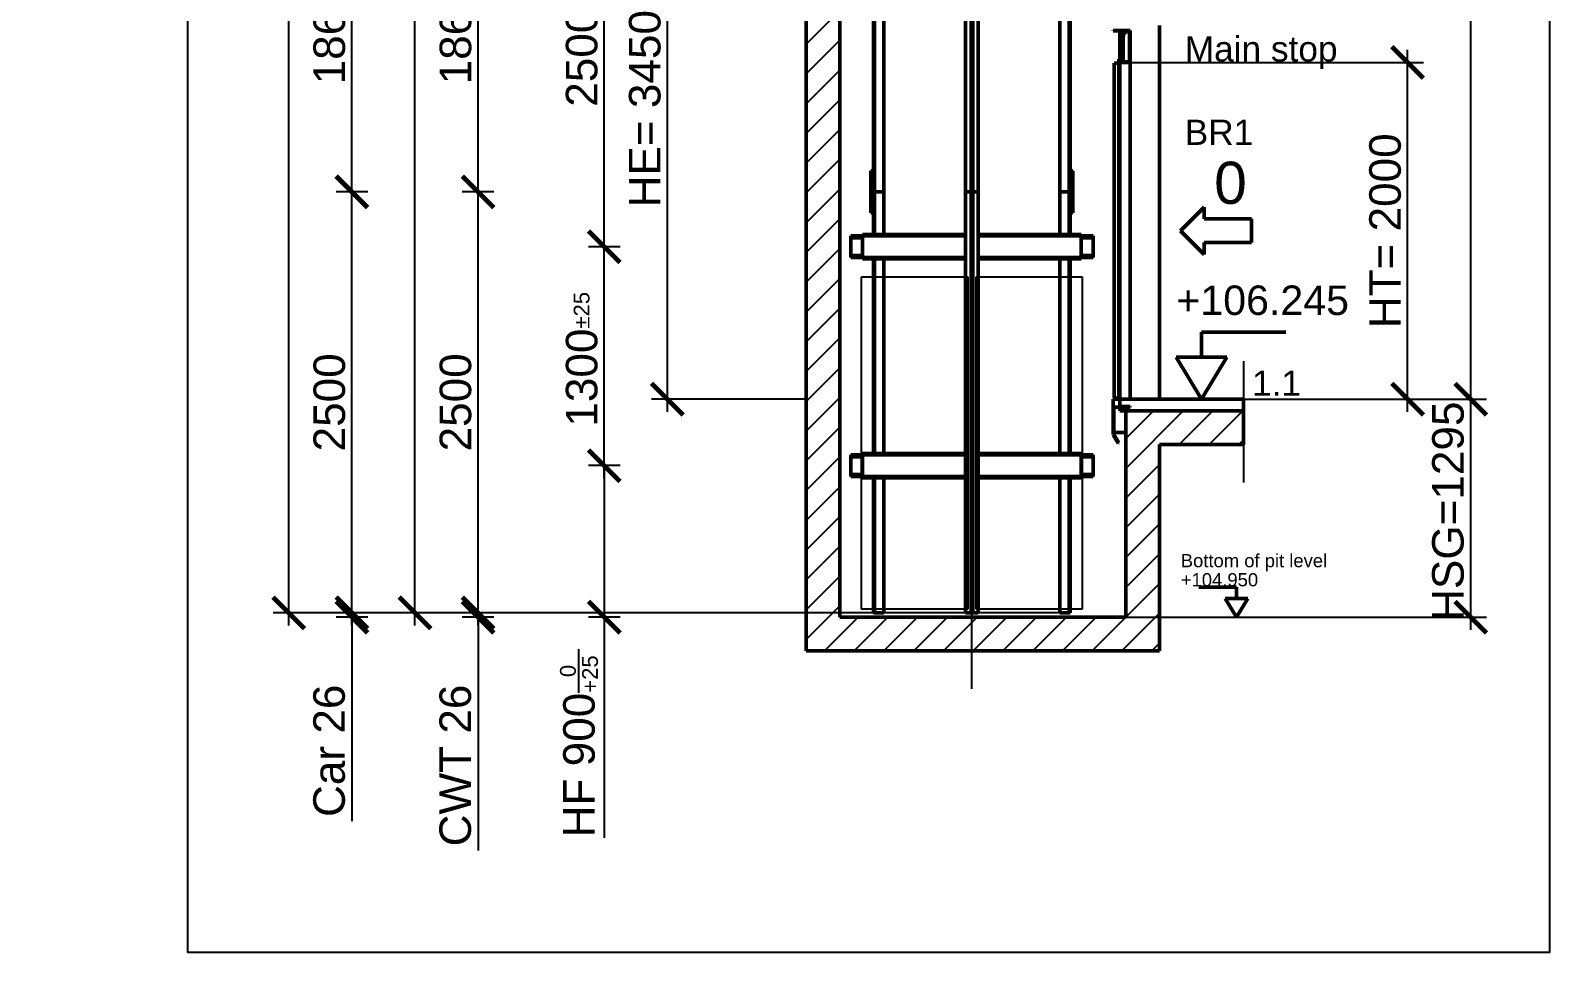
# Model space of a CAD drawing. Header units: millimetres. Extents: x -9546 to 173314, y -46180 to 27253.
# Drawn here: x 23103 to 32132, y -375 to 5102 of the extents above; entities that cross this region are included whole.
import ezdxf
from ezdxf.enums import TextEntityAlignment as Align

# ---------------------------------------------------------------- set-up
doc = ezdxf.new("R2010")
doc.units = ezdxf.units.MM
doc.linetypes.add('AM_ISO02W050', pattern=[7.5, 6, -1.5])
doc.linetypes.add('AM_ISO08W050', pattern=[18, 12, -1.5, 3, -1.5])
for name, color, linetype, lineweight in [('AM_0', 7, 'Continuous', 50), ('AM_5', 3, 'Continuous', 25), ('AM_8', 1, 'Continuous', 25), ('LDCar-AM_0', 7, 'Continuous', 50), ('LDCar-AM_3', 6, 'AM_ISO02W050', 25), ('LDCar-AM_4', 3, 'Continuous', 25), ('LDGuides-AM_0', 7, 'Continuous', 50), ('LDRailBrackets-AM_0', 7, 'Continuous', 50), ('LDShaft-AM_0', 7, 'Continuous', 50), ('LDShaft-AM_5', 3, 'Continuous', 25), ('LDShaft-AM_7', 4, 'AM_ISO08W050', 25)]:
    doc.layers.add(name, color=color, linetype=linetype, lineweight=lineweight)
doc.layers.add('AM_VIEWS', color=1, linetype='Continuous', lineweight=25, plot=False)
doc.styles.add('LD', font='ARIALUNI.ttf')
doc.dimstyles.new('LIFT', dxfattribs={"dimtxt": 2.5, "dimasz": 2.5, "dimexe": 1.25, "dimexo": 0, "dimgap": 0.5, "dimtad": 1, "dimdec": 0, "dimzin": 1, "dimdsep": 46, "dimtxsty": 'LD', "dimblk": 'ARCHTICK', "dimcen": 0, "dimdle": 1, "dimclrd": 3, "dimclre": 3, "dimclrt": 4, "dimadec": 0, "dimazin": 0, "dimtp": 0.1, "dimtm": 0.1, "dimtfac": 0.71, "dimtdec": 0, "dimtix": 1, "dimtmove": 0, "dimatfit": 3, "dimfxl": 1, "dimtolj": 1, "dimarcsym": 0})

# ---------------------------------------------------------------- blocks, each defined once
blk = doc.blocks.new('LD_20260611094835_0000028C')
at = {"layer": 'AM_8'}
for p, q in [((-1900, 3403.3), (-1700, 3603.3)), ((-1900, 3226.5), (-1700, 3426.5)), ((-1900, 3049.7), (-1700, 3249.7)), ((-1900, 2873), (-1700, 3073)), ((-1900, 2696.2), (-1700, 2896.2)), ((-1900, 2519.4), (-1700, 2719.4)), ((-1900, 2342.6), (-1700, 2542.6)), ((-1900, 2165.9), (-1700, 2365.9)), ((-1900, 1989.1), (-1700, 2189.1)), ((-1900, 1812.3), (-1700, 2012.3)), ((-1900, 1635.5), (-1700, 1835.5)), ((-1900, 1458.8), (-1700, 1658.8)), ((-1900, 1282), (-1700, 1482)), ((-1900, 1105.2), (-1700, 1305.2)), ((0, 883.9), (341.1, 1225)), ((0, 1060.7), (164.3, 1225)), ((317.9, 1025), (517.9, 1225)), ((494.7, 1025), (694.7, 1225)), ((-1900, 928.4), (-1700, 1128.4)), ((671.4, 1025), (700, 1053.6)), ((-1900, 751.7), (-1700, 951.7)), ((0, 707.1), (200, 907.1)), ((-1900, 574.9), (-1700, 774.9)), ((0, 530.3), (200, 730.3)), ((-1900, 398.1), (-1700, 598.1)), ((0, 353.6), (200, 553.6)), ((-1900, 221.3), (-1700, 421.3)), ((0, 176.8), (200, 376.8)), ((-1900, 44.5), (-1700, 244.5)), ((-200, -200), (200, 200)), ((-1900, -132.2), (-1700, 67.8)), ((-23.2, -200), (200, 23.2)), ((-1791, -200), (-1591, 0)), ((-1614.2, -200), (-1414.2, 0)), ((-1437.4, -200), (-1237.4, 0)), ((-1260.7, -200), (-1060.7, 0)), ((-1083.9, -200), (-883.9, 0)), ((-907.1, -200), (-707.1, 0)), ((-730.3, -200), (-530.3, 0)), ((-553.6, -200), (-353.6, 0)), ((-376.8, -200), (-176.8, 0)), ((153.6, -200), (200, -153.6))]:
    blk.add_line(p, q, dxfattribs=at)
blk = doc.blocks.new('LD_20260611094835_0000028D')
at = {"layer": 'LDShaft-AM_0'}
for p, q in [((-1900, 24391), (-1900, 0)), ((-1700, 0), (-1700, 24191)), ((200, 1295), (200, 3515)), ((80, 1225), (0, 1225)), ((0, 1225), (0, 0)), ((200, 1225), (80, 1225)), ((700, 1225), (200, 1225)), ((700, 1025), (700, 1225)), ((200, -200), (200, 1025)), ((200, 1025), (700, 1025)), ((-1900, 0), (-1900, -200)), ((0, 0), (-1700, 0)), ((-1900, -200), (0, -200)), ((0, -200), (80, -200)), ((80, -200), (200, -200))]:
    blk.add_line(p, q, dxfattribs=at)
blk = doc.blocks.new('LD_ENTRY_R')
for p, q in [((0, 0), (140.6, 140.6)), ((140.6, 70.3), (140.6, 140.6)), ((0, 0), (140.6, -140.6)), ((140.6, 70.3), (422, 70.3)), ((422, -70.3), (422, 70.3)), ((140.6, -70.3), (422, -70.3)), ((140.6, -70.3), (140.6, -140.6))]:
    blk.add_line(p, q)
blk = doc.blocks.new('LD_20260611094835_00000295')
at = {"layer": 'LDCar-AM_0'}
blk.add_blockref('LD_ENTRY_R', (0, 0), dxfattribs=at)
at = {"layer": 'LDCar-AM_0', "style": 'LD'}
blk.add_text('0', height=250, dxfattribs=at).set_placement((200, 160))
blk = doc.blocks.new('LD_ENTRY_FLOOR_R')
for p, q in [((0, 0), (-150, 250)), ((150, 250), (0, 0))]:
    blk.add_line(p, q)
at = {"layer": 'AM_0'}
for p, q in [((0, 397.7), (500, 397.7)), ((0, 250), (0, 397.7)), ((-150, 250), (150, 250))]:
    blk.add_line(p, q, dxfattribs=at)
blk = doc.blocks.new('LD_20260611094835_00000296')
at = {"layer": 'LDCar-AM_0'}
blk.add_blockref('LD_ENTRY_FLOOR_R', (0, 0), dxfattribs=at)
at = {"layer": 'LDCar-AM_0', "style": 'LD'}
blk.add_text('+106.245', height=175, dxfattribs=at).set_placement((-150, 500))
blk = doc.blocks.new('LD_20260611094835_00000297')
at = {"layer": 'LDShaft-AM_0'}
for p, q in [((0, 0), (-35, 0)), ((-35, 0), (-35, -70)), ((80, 0), (0, 0)), ((200, 0), (80, 0)), ((700, 0), (200, 0)), ((700, -70), (700, 0)), ((-35, -70), (0, -70)), ((0, -70), (80, -70)), ((80, -70), (200, -70)), ((200, -70), (700, -70))]:
    blk.add_line(p, q, dxfattribs=at)
blk = doc.blocks.new('LD_20260611094835_00000298')
at = {"layer": 'LDShaft-AM_0'}
for p, q in [((0, 0), (-35, 0)), ((-35, 0), (-35, -1)), ((0, -1), (0, 0)), ((-71, -1), (-71, -151)), ((-35, -1), (-71, -1)), ((-35, -1), (0, -1)), ((0, -151), (0, -22.5)), ((-71, -151), (0, -151))]:
    blk.add_line(p, q, dxfattribs=at)
blk = doc.blocks.new('LD_20260611094835_00000299')
at = {"layer": 'LDCar-AM_0'}
for p, q in [((-40, 2190), (-100, 2190)), ((-100, 2190), (-100, 2187)), ((-100, 2187), (-43, 2187)), ((-60, 2187), (-60, 2003)), ((-43, 2187), (-43, 2010)), ((-30, 2190), (-40, 2190)), ((-40, 2010), (-40, 2190)), ((-30, 2190), (-30, 2170)), ((0, 2190), (-30, 2190)), ((-30, 2170), (-27, 2170)), ((-27, 2170), (-27, 2187)), ((-27, 2187), (-3, 2187)), ((-3, 2187), (-3, 2003)), ((0, 2000), (0, 2190)), ((-66.5, 1995), (-95, 1995)), ((-95, 1995), (-95, 5)), ((-63.5, 2020), (-66.5, 2020)), ((-66.5, 2020), (-66.5, 2000)), ((-66.5, 2000), (0, 2000)), ((-66.5, 5), (-66.5, 1995)), ((-63.5, 2003), (-63.5, 2020)), ((-3, 2003), (-63.5, 2003)), ((-60, 2000), (-60, 0)), ((-43, 2010), (-40, 2010)), ((0, 0), (0, 2000)), ((-60, 0), (-100, 0)), ((-100, 0), (-100, -47.5)), ((-95, 5), (-66.5, 5)), ((-60, -44.5), (-60, 0)), ((-60, 0), (0, 0)), ((-100, -47.5), (-100, -210)), ((-97, -210), (-97, -47.5)), ((-97, -47.5), (-60, -47.5)), ((0, -44.5), (-60, -44.5)), ((-60, -47.5), (0, -47.5)), ((0, -47.5), (0, -44.5)), ((-100, -210), (-97, -210)), ((-97.2, -210.2), (-99.8, -211.8)), ((-99.8, -211.8), (-69.8, -260.8)), ((-67.2, -259.2), (-97.2, -210.2)), ((-69.8, -260.8), (-67.2, -259.2))]:
    blk.add_line(p, q, dxfattribs=at)
blk = doc.blocks.new('LD_20260611094835_000002D3')
at = {"layer": 'AM_0'}
for p, q in [((-725, 0.5), (-742.7, 0.5)), ((-742.7, 0.5), (-742.7, 0)), ((-725, 0), (-725, 0.5)), ((-725, 0.5), (-725, 0)), ((-707.3, 0.5), (-725, 0.5)), ((-707.3, 0), (-707.3, 0.5)), ((-100, 0.5), (-117.7, 0.5)), ((-117.7, 0.5), (-117.7, 0)), ((-100, 0), (-100, 0.5)), ((-100, 0.5), (-100, 0)), ((-82.3, 0.5), (-100, 0.5)), ((-82.3, 0), (-82.3, 0.5))]:
    blk.add_line(p, q, dxfattribs=at)
blk = doc.blocks.new('LD_20260611094835_000002D7')
at = {"layer": 'LDShaft-AM_7'}
blk.add_line((0, -20061), (0, 4980), dxfattribs=at)
blk = doc.blocks.new('LD_20260611094835_000002D9')
at = {"layer": 'LDCar-AM_3'}
for p, q in [((-23, 2020), (-658, 2020)), ((-658, 2020), (-658, 50)), ((-23, 50), (-23, 2020)), ((658, 2020), (23, 2020)), ((23, 2020), (23, 50)), ((658, 50), (658, 2020)), ((-658, 50), (-23, 50)), ((23, 50), (658, 50))]:
    blk.add_line(p, q, dxfattribs=at)
blk = doc.blocks.new('LD_20260611094835_000002DB')
at = {"layer": 'LDRailBrackets-AM_0'}
for p, q in [((-650, 64.5), (-720, 64.5)), ((-720, 64.5), (-720, 56.5)), ((-709, 56.5), (-720, 56.5)), ((-720, 56.5), (-720, 52.5)), ((-720, 52.5), (-720, -52.5)), ((-720, 52.5), (-709, 52.5)), ((-650, 56.5), (-709, 56.5)), ((-709, 56.5), (-709, 52.5)), ((-709, 52.5), (-709, 56.5)), ((-709, 52.5), (-650, 52.5)), ((-650, 72.5), (-650, 64.5)), ((-37.5, 72.5), (-650, 72.5)), ((-650, 64.5), (-650, -64.5)), ((-37.5, 64.5), (-650, 64.5)), ((650, 72.5), (37.5, 72.5)), ((650, 64.5), (37.5, 64.5)), ((650, 64.5), (650, 72.5)), ((720, 64.5), (650, 64.5)), ((650, -64.5), (650, 64.5)), ((709, 56.5), (650, 56.5)), ((650, 52.5), (709, 52.5)), ((709, 52.5), (709, 56.5)), ((709, 56.5), (709, 52.5)), ((720, 56.5), (709, 56.5)), ((709, 52.5), (720, 52.5)), ((720, 56.5), (720, 64.5)), ((720, 52.5), (720, 56.5)), ((720, -52.5), (720, 52.5)), ((-709, -52.5), (-720, -52.5)), ((-720, -52.5), (-720, -56.5)), ((-720, -56.5), (-720, -64.5)), ((-720, -56.5), (-709, -56.5)), ((-720, -64.5), (-650, -64.5)), ((-650, -52.5), (-709, -52.5)), ((-709, -52.5), (-709, -56.5)), ((-709, -56.5), (-709, -52.5)), ((-709, -56.5), (-650, -56.5)), ((-650, -64.5), (-37.5, -64.5)), ((-650, -64.5), (-650, -72.5)), ((-650, -72.5), (-37.5, -72.5)), ((37.5, -64.5), (650, -64.5)), ((37.5, -72.5), (650, -72.5)), ((709, -52.5), (650, -52.5)), ((650, -56.5), (709, -56.5)), ((650, -64.5), (720, -64.5)), ((650, -72.5), (650, -64.5)), ((709, -52.5), (709, -56.5)), ((720, -52.5), (709, -52.5)), ((709, -56.5), (709, -52.5)), ((709, -56.5), (720, -56.5)), ((720, -56.5), (720, -52.5)), ((720, -64.5), (720, -56.5))]:
    blk.add_line(p, q, dxfattribs=at)
blk = doc.blocks.new('LD_20260611094835_000002DC')
at = {"layer": 'LDRailBrackets-AM_0'}
for p, q in [((-650, 64.5), (-720, 64.5)), ((-720, 64.5), (-720, 56.5)), ((-709, 56.5), (-720, 56.5)), ((-720, 56.5), (-720, 52.5)), ((-720, 52.5), (-720, -52.5)), ((-720, 52.5), (-709, 52.5)), ((-709, 52.5), (-709, 56.5)), ((-650, 56.5), (-709, 56.5)), ((-709, 56.5), (-709, 52.5)), ((-709, 52.5), (-650, 52.5)), ((-650, 72.5), (-650, 64.5)), ((-37.5, 72.5), (-650, 72.5)), ((-650, 64.5), (-650, -64.5)), ((-37.5, 64.5), (-650, 64.5)), ((650, 72.5), (37.5, 72.5)), ((650, 64.5), (37.5, 64.5)), ((650, 64.5), (650, 72.5)), ((650, -64.5), (650, 64.5)), ((720, 64.5), (650, 64.5)), ((709, 56.5), (650, 56.5)), ((650, 52.5), (709, 52.5)), ((709, 56.5), (709, 52.5)), ((720, 56.5), (709, 56.5)), ((709, 52.5), (709, 56.5)), ((709, 52.5), (720, 52.5)), ((720, 56.5), (720, 64.5)), ((720, 52.5), (720, 56.5)), ((720, -52.5), (720, 52.5)), ((-709, -52.5), (-720, -52.5)), ((-720, -52.5), (-720, -56.5)), ((-720, -56.5), (-720, -64.5)), ((-720, -56.5), (-709, -56.5)), ((-720, -64.5), (-650, -64.5)), ((-709, -56.5), (-709, -52.5)), ((-650, -52.5), (-709, -52.5)), ((-709, -52.5), (-709, -56.5)), ((-709, -56.5), (-650, -56.5)), ((-650, -64.5), (-37.5, -64.5)), ((-650, -64.5), (-650, -72.5)), ((-650, -72.5), (-37.5, -72.5)), ((37.5, -64.5), (650, -64.5)), ((37.5, -72.5), (650, -72.5)), ((709, -52.5), (650, -52.5)), ((650, -56.5), (709, -56.5)), ((650, -64.5), (720, -64.5)), ((650, -72.5), (650, -64.5)), ((709, -56.5), (709, -52.5)), ((709, -52.5), (709, -56.5)), ((720, -52.5), (709, -52.5)), ((709, -56.5), (720, -56.5)), ((720, -56.5), (720, -52.5)), ((720, -64.5), (720, -56.5))]:
    blk.add_line(p, q, dxfattribs=at)
blk = doc.blocks.new('LD_20260611094835_000002EC')
at = {"layer": 'LDGuides-AM_0'}
for p, q in [((24, 930), (-31, 930)), ((-31, 930), (-31, -930)), ((31, 930), (24, 930)), ((24, 930), (24, -930)), ((24, -930), (24, 930)), ((31, -930), (31, 930)), ((-31, -930), (24, -930)), ((24, -930), (31, -930))]:
    blk.add_line(p, q, dxfattribs=at)
blk = doc.blocks.new('LD_20260611094835_000002F8')
at = {"layer": 'LDGuides-AM_0'}
for p, q in [((24, 1250), (-31, 1250)), ((-31, 1250), (-31, 996.5)), ((24, 996.5), (24, 1250)), ((31, 1250), (24, 1250)), ((24, 1250), (24, 996.5)), ((31, 996.5), (31, 1250)), ((-31, 851.5), (-31, -303.5)), ((24, -303.5), (24, 851.5)), ((24, 851.5), (24, -303.5)), ((31, -303.5), (31, 851.5)), ((-31, -448.5), (-31, -1250)), ((24, -1250), (24, -448.5)), ((24, -448.5), (24, -1250)), ((31, -1250), (31, -448.5)), ((-31, -1250), (24, -1250)), ((24, -1250), (31, -1250))]:
    blk.add_line(p, q, dxfattribs=at)
blk = doc.blocks.new('LD_20260611094835_000002F9')
at = {"layer": 'AM_0'}
for p, q in [((15, 125), (0, 125)), ((0, 125), (0, -125)), ((15, -125), (15, 125)), ((0, -125), (15, -125))]:
    blk.add_line(p, q, dxfattribs=at)
blk = doc.blocks.new('LD_20260611094835_000002FC')
at = {"layer": 'LDGuides-AM_0'}
for p, q in [((-24, 930), (-31, 930)), ((-31, 930), (-31, -930)), ((31, 930), (-24, 930)), ((-24, 930), (-24, -930)), ((-24, -930), (-24, 930)), ((31, -930), (31, 930)), ((-31, -930), (-24, -930)), ((-24, -930), (31, -930))]:
    blk.add_line(p, q, dxfattribs=at)
blk = doc.blocks.new('LD_20260611094835_000002FE')
at = {"layer": 'LDGuides-AM_0'}
for p, q in [((-24, 1250), (-31, 1250)), ((-31, 1250), (-31, 996.5)), ((31, 1250), (-24, 1250)), ((-24, 1250), (-24, 996.5)), ((-24, 996.5), (-24, 1250)), ((31, 996.5), (31, 1250)), ((-31, 851.5), (-31, -303.5)), ((-24, 851.5), (-24, -303.5)), ((-24, -303.5), (-24, 851.5)), ((31, -303.5), (31, 851.5)), ((-31, -448.5), (-31, -1250)), ((-24, -448.5), (-24, -1250)), ((-24, -1250), (-24, -448.5)), ((31, -1250), (31, -448.5)), ((-31, -1250), (-24, -1250)), ((-24, -1250), (31, -1250))]:
    blk.add_line(p, q, dxfattribs=at)
blk = doc.blocks.new('LD_20260611094835_000002FF')
at = {"layer": 'AM_0'}
for p, q in [((0, 125), (-15, 125)), ((-15, 125), (-15, -125)), ((0, -125), (0, 125)), ((-15, -125), (0, -125))]:
    blk.add_line(p, q, dxfattribs=at)
blk = doc.blocks.new('LD_20260611094835_00000316')
at = {"layer": 'LDGuides-AM_0'}
for p, q in [((-5, 930), (-37.5, 930)), ((-37.5, 930), (-37.5, -930)), ((-5, -930), (-5, 930)), ((5, 930), (-5, 930)), ((-5, 930), (-5, -930)), ((37.5, 930), (5, 930)), ((5, 930), (5, -930)), ((5, -930), (5, 930)), ((37.5, -930), (37.5, 930)), ((-37.5, -930), (-5, -930)), ((-5, -930), (5, -930)), ((5, -930), (37.5, -930))]:
    blk.add_line(p, q, dxfattribs=at)
blk = doc.blocks.new('LD_20260611094835_00000322')
at = {"layer": 'LDGuides-AM_0'}
for p, q in [((-5, 1250), (-37.5, 1250)), ((-37.5, 1250), (-37.5, -1250)), ((-5, -1250), (-5, 1250)), ((5, 1250), (-5, 1250)), ((-5, 1250), (-5, -1250)), ((37.5, 1250), (5, 1250)), ((5, 1250), (5, -1250)), ((5, -1250), (5, 1250)), ((37.5, -1250), (37.5, 1250)), ((-37.5, -1250), (-5, -1250)), ((-5, -1250), (5, -1250)), ((5, -1250), (37.5, -1250))]:
    blk.add_line(p, q, dxfattribs=at)
blk = doc.blocks.new('_ArchTick')
at = {"color": 0, "linetype": 'ByBlock', "const_width": 0.15}
blk.add_lwpolyline([(-0.5, -0.5), (0.5, 0.5)], dxfattribs=at)
blk = doc.blocks.new('*D2719')
at = {"layer": 'Defpoints', "color": 0, "transparency": 16777216}
for p in [(26888.4, 6361.9), (27713.4, 6361.9), (27713.4, 2911.9)]:
    blk.add_point(p, dxfattribs=at)
at = {"layer": 'LDShaft-AM_5', "color": 3, "lineweight": -2, "transparency": 16777216}
for p, q in [((26888.4, 2836.9), (26888.4, 6436.9)), ((27713.4, 6361.9), (26794.7, 6361.9)), ((27713.4, 2911.9), (26794.7, 2911.9))]:
    blk.add_line(p, q, dxfattribs=at)
at = {"layer": 'LDShaft-AM_5', "color": 3, "lineweight": -2, "transparency": 16777216, "xscale": 187.5, "yscale": 187.5, "zscale": 187.5}
for p, rotation in [((26888.4, 6361.9), 90), ((26888.4, 2911.9), 270)]:
    blk.add_blockref('_ArchTick', p, dxfattribs=dict(at, rotation=rotation))
at = {"layer": 'LDShaft-AM_5', "color": 4, "transparency": 16777216, "insert": (26755.1, 4636.9), "char_height": 187.5, "attachment_point": 5, "rotation": 90, "style": 'LD'}
blk.add_mtext('\\A1;HE= 3450', dxfattribs=at)
blk = doc.blocks.new('*D2720')
at = {"layer": 'Defpoints', "color": 0, "transparency": 16777216}
for p in [(25013.4, 4142.9), (25107.2, 4142.9), (25107.2, 1642.9)]:
    blk.add_point(p, dxfattribs=at)
at = {"layer": 'LDShaft-AM_5', "color": 3, "lineweight": -2, "transparency": 16777216}
for p, q in [((25013.4, 1567.9), (25013.4, 4217.9)), ((25107.2, 4142.9), (24919.7, 4142.9)), ((25107.2, 1642.9), (24919.7, 1642.9))]:
    blk.add_line(p, q, dxfattribs=at)
at = {"layer": 'LDShaft-AM_5', "color": 3, "lineweight": -2, "transparency": 16777216, "xscale": 187.5, "yscale": 187.5, "zscale": 187.5}
for p, rotation in [((25013.4, 4142.9), 90), ((25013.4, 1642.9), 270)]:
    blk.add_blockref('_ArchTick', p, dxfattribs=dict(at, rotation=rotation))
at = {"layer": 'LDShaft-AM_5', "color": 4, "transparency": 16777216, "insert": (24880.1, 2892.9), "char_height": 187.5, "attachment_point": 5, "rotation": 90, "style": 'LD'}
blk.add_mtext('\\A1;2500', dxfattribs=at)
blk = doc.blocks.new('*D2721')
at = {"layer": 'AM_5', "color": 3, "lineweight": -2, "transparency": 16777216}
for p, q in [((28698.4, 24562.9), (24544.7, 24562.9)), ((24638.4, 1567.9), (24638.4, 24637.9)), ((28698.4, 1642.9), (24544.7, 1642.9))]:
    blk.add_line(p, q, dxfattribs=at)
at = {"layer": 'Defpoints', "color": 0, "transparency": 16777216}
for p in [(24638.4, 24562.9), (28698.4, 24562.9), (28698.4, 1642.9)]:
    blk.add_point(p, dxfattribs=at)
at = {"layer": 'AM_5', "color": 3, "lineweight": -2, "transparency": 16777216, "xscale": 187.5, "yscale": 187.5, "zscale": 187.5}
for p, rotation in [((24638.4, 24562.9), 90), ((24638.4, 1642.9), 270)]:
    blk.add_blockref('_ArchTick', p, dxfattribs=dict(at, rotation=rotation))
at = {"layer": 'AM_5', "color": 4, "transparency": 16777216, "insert": (24478.1, 13102.9), "char_height": 187.5, "attachment_point": 5, "rotation": 90, "style": 'LD'}
blk.add_mtext('\\A1;Car Guide rail track length (T75-3/B 75/62/10) = 22920', dxfattribs=at)
blk = doc.blocks.new('*D2725')
at = {"layer": 'Defpoints', "color": 0, "transparency": 16777216}
for p in [(25013.4, 6002.9), (25107.2, 6002.9), (25107.2, 4142.9)]:
    blk.add_point(p, dxfattribs=at)
at = {"layer": 'LDShaft-AM_5', "color": 3, "lineweight": -2, "transparency": 16777216}
for p, q in [((25013.4, 4067.9), (25013.4, 6077.9)), ((25107.2, 6002.9), (24919.7, 6002.9)), ((25107.2, 4142.9), (24919.7, 4142.9))]:
    blk.add_line(p, q, dxfattribs=at)
at = {"layer": 'LDShaft-AM_5', "color": 3, "lineweight": -2, "transparency": 16777216, "xscale": 187.5, "yscale": 187.5, "zscale": 187.5}
for p, rotation in [((25013.4, 6002.9), 90), ((25013.4, 4142.9), 270)]:
    blk.add_blockref('_ArchTick', p, dxfattribs=dict(at, rotation=rotation))
at = {"layer": 'LDShaft-AM_5', "color": 4, "transparency": 16777216, "insert": (24880.1, 5072.9), "char_height": 187.5, "attachment_point": 5, "rotation": 90, "style": 'LD'}
blk.add_mtext('\\A1;1860', dxfattribs=at)
blk = doc.blocks.new('*D2726')
at = {"layer": 'Defpoints', "color": 0, "transparency": 16777216}
for p in [(25013.4, 1642.9), (25107.2, 1642.9), (25107.2, 1616.9)]:
    blk.add_point(p, dxfattribs=at)
at = {"layer": 'LDShaft-AM_5', "color": 3, "lineweight": -2, "transparency": 16777216}
for p, q in [((25013.4, 1642.9), (25013.4, 1830.4)), ((25107.2, 1642.9), (24919.7, 1642.9)), ((25013.4, 1642.9), (25013.4, 1616.9)), ((25107.2, 1616.9), (24919.7, 1616.9)), ((25013.4, 1616.9), (25013.4, 405))]:
    blk.add_line(p, q, dxfattribs=at)
at = {"layer": 'LDShaft-AM_5', "color": 3, "lineweight": -2, "transparency": 16777216, "xscale": 187.5, "yscale": 187.5, "zscale": 187.5}
for p, rotation in [((25013.4, 1642.9), 270), ((25013.4, 1616.9), 90)]:
    blk.add_blockref('_ArchTick', p, dxfattribs=dict(at, rotation=rotation))
at = {"layer": 'LDShaft-AM_5', "color": 4, "transparency": 16777216, "insert": (24879, 823.5), "char_height": 187.5, "attachment_point": 5, "rotation": 90, "style": 'LD'}
blk.add_mtext('\\A1;Car 26', dxfattribs=at)
blk = doc.blocks.new('_NONE')
blk = doc.blocks.new('*D2731')
at = {"layer": 'Defpoints', "color": 0, "transparency": 16777216}
for p in [(29638.4, 4911.9), (31288.4, 4911.9), (29638.4, 2911.9)]:
    blk.add_point(p, dxfattribs=at)
at = {"layer": 'LDShaft-AM_5', "color": 3, "lineweight": -2, "transparency": 16777216}
for p, q in [((31288.4, 2836.9), (31288.4, 4986.9)), ((29638.4, 4911.9), (31382.2, 4911.9)), ((29638.4, 2911.9), (31382.2, 2911.9))]:
    blk.add_line(p, q, dxfattribs=at)
at = {"layer": 'LDShaft-AM_5', "color": 3, "lineweight": -2, "transparency": 16777216, "xscale": 187.5, "yscale": 187.5, "zscale": 187.5}
for p, rotation in [((31288.4, 4911.9), 90), ((31288.4, 2911.9), 270)]:
    blk.add_blockref('_ArchTick', p, dxfattribs=dict(at, rotation=rotation))
at = {"layer": 'LDShaft-AM_5', "color": 4, "transparency": 16777216, "insert": (31155.1, 3911.9), "char_height": 187.5, "attachment_point": 5, "rotation": 90, "style": 'LD'}
blk.add_mtext('\\A1;HT= 2000', dxfattribs=at)
blk = doc.blocks.new('*D2735')
at = {"layer": 'Defpoints', "color": 0, "transparency": 16777216}
for p in [(26513.4, 2516.9), (26607.2, 2516.9), (26607.2, 1616.9)]:
    blk.add_point(p, dxfattribs=at)
at = {"layer": 'LDShaft-AM_5', "color": 3, "lineweight": -2, "transparency": 16777216}
for p, q in [((26607.2, 2516.9), (26419.7, 2516.9)), ((26513.4, 2516.9), (26513.4, 1541.9)), ((26607.2, 1616.9), (26419.7, 1616.9)), ((26513.4, 1616.9), (26513.4, 306.8))]:
    blk.add_line(p, q, dxfattribs=at)
at = {"layer": 'LDShaft-AM_5', "color": 3, "lineweight": -2, "transparency": 16777216, "xscale": 187.5, "yscale": 187.5, "zscale": 187.5}
for p, rotation in [((26513.4, 2516.9), 90), ((26513.4, 1616.9), 270)]:
    blk.add_blockref('_ArchTick', p, dxfattribs=dict(at, rotation=rotation))
at = {"layer": 'LDShaft-AM_5', "color": 4, "transparency": 16777216, "insert": (26362.9, 868.1), "char_height": 187.5, "attachment_point": 5, "rotation": 90, "style": 'LD'}
blk.add_mtext('\\A1;HF 900\\H0.5x;\\S0/+25 ', dxfattribs=at)
blk = doc.blocks.new('*D2737')
at = {"layer": 'Defpoints', "color": 0, "transparency": 16777216}
for p in [(26513.4, 3816.9), (26607.2, 3816.9), (26607.2, 2516.9)]:
    blk.add_point(p, dxfattribs=at)
at = {"layer": 'LDShaft-AM_5', "color": 3, "lineweight": -2, "transparency": 16777216}
for p, q in [((26513.4, 2441.9), (26513.4, 3891.9)), ((26607.2, 3816.9), (26419.7, 3816.9)), ((26607.2, 2516.9), (26419.7, 2516.9))]:
    blk.add_line(p, q, dxfattribs=at)
at = {"layer": 'LDShaft-AM_5', "color": 3, "lineweight": -2, "transparency": 16777216, "xscale": 187.5, "yscale": 187.5, "zscale": 187.5}
for p, rotation in [((26513.4, 3816.9), 90), ((26513.4, 2516.9), 270)]:
    blk.add_blockref('_ArchTick', p, dxfattribs=dict(at, rotation=rotation))
at = {"layer": 'LDShaft-AM_5', "color": 4, "transparency": 16777216, "insert": (26380.1, 3166.9), "char_height": 187.5, "attachment_point": 5, "rotation": 90, "style": 'LD'}
blk.add_mtext('\\A1;1300\\H0.5x;\\S±25 ', dxfattribs=at)
blk = doc.blocks.new('*D2690')
at = {"layer": 'Defpoints', "color": 0, "transparency": 16777216}
for p in [(26513.4, 6316.9), (26607.2, 6316.9), (26607.2, 3816.9)]:
    blk.add_point(p, dxfattribs=at)
at = {"layer": 'LDShaft-AM_5', "color": 3, "lineweight": -2, "transparency": 16777216}
for p, q in [((26513.4, 3741.9), (26513.4, 6391.9)), ((26607.2, 6316.9), (26419.7, 6316.9)), ((26607.2, 3816.9), (26419.7, 3816.9))]:
    blk.add_line(p, q, dxfattribs=at)
at = {"layer": 'LDShaft-AM_5', "color": 3, "lineweight": -2, "transparency": 16777216, "xscale": 187.5, "yscale": 187.5, "zscale": 187.5}
for p, rotation in [((26513.4, 6316.9), 90), ((26513.4, 3816.9), 270)]:
    blk.add_blockref('_ArchTick', p, dxfattribs=dict(at, rotation=rotation))
at = {"layer": 'LDShaft-AM_5', "color": 4, "transparency": 16777216, "insert": (26380.1, 5066.9), "char_height": 187.5, "attachment_point": 5, "rotation": 90, "style": 'LD'}
blk.add_mtext('\\A1;2500\\H0.5x;\\S±25 ', dxfattribs=at)
blk = doc.blocks.new('*D2695')
at = {"layer": 'Defpoints', "color": 0, "transparency": 16777216}
for p in [(25763.4, 1642.9), (25857.2, 1642.9), (25857.2, 1616.9)]:
    blk.add_point(p, dxfattribs=at)
at = {"layer": 'LDShaft-AM_5', "color": 3, "lineweight": -2, "transparency": 16777216}
for p, q in [((25763.4, 1642.9), (25763.4, 1830.4)), ((25857.2, 1642.9), (25669.7, 1642.9)), ((25763.4, 1642.9), (25763.4, 1616.9)), ((25857.2, 1616.9), (25669.7, 1616.9)), ((25763.4, 1616.9), (25763.4, 230.7))]:
    blk.add_line(p, q, dxfattribs=at)
at = {"layer": 'LDShaft-AM_5', "color": 3, "lineweight": -2, "transparency": 16777216, "xscale": 187.5, "yscale": 187.5, "zscale": 187.5}
for p, rotation in [((25763.4, 1642.9), 270), ((25763.4, 1616.9), 90)]:
    blk.add_blockref('_ArchTick', p, dxfattribs=dict(at, rotation=rotation))
at = {"layer": 'LDShaft-AM_5', "color": 4, "transparency": 16777216, "insert": (25629, 736.3), "char_height": 187.5, "attachment_point": 5, "rotation": 90, "style": 'LD'}
blk.add_mtext('\\A1;CWT 26', dxfattribs=at)
blk = doc.blocks.new('*D2696')
at = {"layer": 'AM_5', "color": 3, "lineweight": -2, "transparency": 16777216}
for p, q in [((31663.4, 1541.9), (31663.4, 2986.9)), ((29613.4, 2911.9), (31757.2, 2911.9)), ((29613.4, 1616.9), (31757.2, 1616.9))]:
    blk.add_line(p, q, dxfattribs=at)
at = {"layer": 'Defpoints', "color": 0, "transparency": 16777216}
for p in [(29613.4, 2911.9), (31663.4, 2911.9), (29613.4, 1616.9)]:
    blk.add_point(p, dxfattribs=at)
at = {"layer": 'AM_5', "color": 3, "lineweight": -2, "transparency": 16777216, "xscale": 187.5, "yscale": 187.5, "zscale": 187.5}
for p, rotation in [((31663.4, 2911.9), 90), ((31663.4, 1616.9), 270)]:
    blk.add_blockref('_ArchTick', p, dxfattribs=dict(at, rotation=rotation))
at = {"layer": 'AM_5', "color": 4, "transparency": 16777216, "insert": (31529, 2264.4), "char_height": 187.5, "attachment_point": 5, "rotation": 90, "style": 'LD'}
blk.add_mtext('\\A1;HSG=1295{\\H0.5x; \\S^ ;} ', dxfattribs=at)
blk = doc.blocks.new('*D2698')
at = {"layer": 'AM_5', "color": 3, "lineweight": -2, "transparency": 16777216}
for p, q in [((25388.4, 1567.9), (25388.4, 24447.9)), ((29252.4, 24372.9), (25294.7, 24372.9)), ((29252.4, 1642.9), (25294.7, 1642.9))]:
    blk.add_line(p, q, dxfattribs=at)
at = {"layer": 'Defpoints', "color": 0, "transparency": 16777216}
for p in [(25388.4, 24372.9), (29252.4, 24372.9), (29252.4, 1642.9)]:
    blk.add_point(p, dxfattribs=at)
at = {"layer": 'AM_5', "color": 3, "lineweight": -2, "transparency": 16777216, "xscale": 187.5, "yscale": 187.5, "zscale": 187.5}
for p, rotation in [((25388.4, 24372.9), 90), ((25388.4, 1642.9), 270)]:
    blk.add_blockref('_ArchTick', p, dxfattribs=dict(at, rotation=rotation))
at = {"layer": 'AM_5', "color": 4, "transparency": 16777216, "insert": (25228.1, 13007.9), "char_height": 187.5, "attachment_point": 5, "rotation": 90, "style": 'LD'}
blk.add_mtext('\\A1;Counterweight Guide rail track length (T75-3/B 75/62/10) = 22730', dxfattribs=at)
blk = doc.blocks.new('*D2699')
at = {"layer": 'Defpoints', "color": 0, "transparency": 16777216}
for p in [(25763.4, 6002.9), (25857.2, 6002.9), (25857.2, 4142.9)]:
    blk.add_point(p, dxfattribs=at)
at = {"layer": 'LDShaft-AM_5', "color": 3, "lineweight": -2, "transparency": 16777216}
for p, q in [((25763.4, 4067.9), (25763.4, 6077.9)), ((25857.2, 6002.9), (25669.7, 6002.9)), ((25857.2, 4142.9), (25669.7, 4142.9))]:
    blk.add_line(p, q, dxfattribs=at)
at = {"layer": 'LDShaft-AM_5', "color": 3, "lineweight": -2, "transparency": 16777216, "xscale": 187.5, "yscale": 187.5, "zscale": 187.5}
for p, rotation in [((25763.4, 6002.9), 90), ((25763.4, 4142.9), 270)]:
    blk.add_blockref('_ArchTick', p, dxfattribs=dict(at, rotation=rotation))
at = {"layer": 'LDShaft-AM_5', "color": 4, "transparency": 16777216, "insert": (25630.1, 5072.9), "char_height": 187.5, "attachment_point": 5, "rotation": 90, "style": 'LD'}
blk.add_mtext('\\A1;1860', dxfattribs=at)
blk = doc.blocks.new('*D2701')
at = {"layer": 'Defpoints', "color": 0, "transparency": 16777216}
for p in [(25763.4, 4142.9), (25857.2, 4142.9), (25857.2, 1642.9)]:
    blk.add_point(p, dxfattribs=at)
at = {"layer": 'LDShaft-AM_5', "color": 3, "lineweight": -2, "transparency": 16777216}
for p, q in [((25763.4, 1567.9), (25763.4, 4217.9)), ((25857.2, 4142.9), (25669.7, 4142.9)), ((25857.2, 1642.9), (25669.7, 1642.9))]:
    blk.add_line(p, q, dxfattribs=at)
at = {"layer": 'LDShaft-AM_5', "color": 3, "lineweight": -2, "transparency": 16777216, "xscale": 187.5, "yscale": 187.5, "zscale": 187.5}
for p, rotation in [((25763.4, 4142.9), 90), ((25763.4, 1642.9), 270)]:
    blk.add_blockref('_ArchTick', p, dxfattribs=dict(at, rotation=rotation))
at = {"layer": 'LDShaft-AM_5', "color": 4, "transparency": 16777216, "insert": (25630.1, 2892.9), "char_height": 187.5, "attachment_point": 5, "rotation": 90, "style": 'LD'}
blk.add_mtext('\\A1;2500', dxfattribs=at)
blk = doc.blocks.new('*D2703')
at = {"layer": 'AM_5', "color": 3, "lineweight": -2, "transparency": 16777216}
for p, q in [((31663.4, 2836.9), (31663.4, 21061.9)), ((29613.4, 20986.9), (31757.2, 20986.9)), ((29613.4, 2911.9), (31757.2, 2911.9))]:
    blk.add_line(p, q, dxfattribs=at)
at = {"layer": 'Defpoints', "color": 0, "transparency": 16777216}
for p in [(29613.4, 20986.9), (31663.4, 20986.9), (29613.4, 2911.9)]:
    blk.add_point(p, dxfattribs=at)
at = {"layer": 'AM_5', "color": 3, "lineweight": -2, "transparency": 16777216, "xscale": 187.5, "yscale": 187.5, "zscale": 187.5}
for p, rotation in [((31663.4, 20986.9), 90), ((31663.4, 2911.9), 270)]:
    blk.add_blockref('_ArchTick', p, dxfattribs=dict(at, rotation=rotation))
at = {"layer": 'AM_5', "color": 4, "transparency": 16777216, "insert": (31523.2, 11949.4), "char_height": 187.5, "attachment_point": 5, "rotation": 90, "style": 'LD'}
blk.add_mtext('\\A1;HQ= 18075', dxfattribs=at)
blk = doc.blocks.new('LD_20260611094835_0000032B')
at = {"layer": 'LDCar-AM_4'}
blk.add_line((700, 1520), (700, 800), dxfattribs=at)
blk = doc.blocks.new('LD_ENTRY_FLOOR_L')
for p, q in [((-150, 250), (0, 0)), ((0, 0), (150, 250))]:
    blk.add_line(p, q)
at = {"layer": 'AM_0'}
for p, q in [((0, 398), (-500, 398)), ((150, 250), (-150, 250)), ((0, 250), (0, 398))]:
    blk.add_line(p, q, dxfattribs=at)

msp = doc.modelspace()

# ---------------------------------------------------------------- linework, layer by layer
at = {"layer": 'AM_VIEWS'}
msp.add_lwpolyline([(24038.4, 27132.9), (32132.2, 27132.9), (32132.2, -375), (24038.4, -375)], close=True, dxfattribs=at)

# ---------------------------------------------------------------- block references
for name, p in [('LD_20260611094835_000002D7', (28698.4, 21252.9)), ('LD_20260611094835_0000028C', (29613.4, 1616.9)), ('LD_20260611094835_0000028D', (29613.4, 1616.9)), ('LD_20260611094835_0000032B', (29613.4, 1616.9)), ('LD_20260611094835_000002FC', (28144.4, 5072.9)), ('LD_20260611094835_00000316', (28698.4, 5072.9)), ('LD_20260611094835_000002EC', (29252.4, 5072.9)), ('LD_20260611094835_00000299', (29638.4, 2911.9)), ('LD_20260611094835_000002FF', (28113.4, 4142.9)), ('LD_20260611094835_000002F9', (29283.4, 4142.9)), ('LD_20260611094835_00000295', (29938.4, 3911.9)), ('LD_20260611094835_000002FE', (28144.4, 2892.9)), ('LD_20260611094835_00000322', (28698.4, 2892.9)), ('LD_20260611094835_000002F8', (29252.4, 2892.9)), ('LD_20260611094835_000002DC', (28698.4, 3816.9)), ('LD_20260611094835_000002D9', (28698.4, 1616.9)), ('LD_20260611094835_00000296', (30063.4, 2911.9)), ('LD_20260611094835_00000297', (29613.4, 2911.9)), ('LD_20260611094835_00000298', (29613.4, 2864.4)), ('LD_20260611094835_000002DB', (28698.4, 2516.9)), ('LD_20260611094835_000002D3', (29613.4, 1616.9))]:
    msp.add_blockref(name, p)
at = {"layer": 'LDCar-AM_0', "xscale": 0.4477729554972459, "yscale": 0.4477729554972459, "zscale": 0.4477729554972459}
msp.add_blockref('LD_ENTRY_FLOOR_L', (30270.6, 1616.9), dxfattribs=at)

# ---------------------------------------------------------------- texts
at = {"layer": 'LDCar-AM_0', "style": 'LD'}
for s, p in [('Bottom of pit level', (29940.1, 1890.2)), ('+104.950', (29940.1, 1776.7))]:
    msp.add_text(s, height=78.36, dxfattribs=at).set_placement(p, align=Align.BOTTOM_LEFT)
at = {"layer": 'LDShaft-AM_0', "char_height": 150, "attachment_point": 7, "style": 'LD'}
for s, insert in [('\\fArial Unicode MS|b0|i0;\\l\\C256;Main stop', (29963.4, 4871.9)), ('\\fArial Unicode MS|b0|i0;\\l\\C256;BR1', (29963.4, 4421.9)), ('\\fArial Unicode MS|b0|i0;\\l\\C256;1.1', (30363.4, 2931.9))]:
    msp.add_mtext(s, dxfattribs=dict(at, insert=insert))

# ---------------------------------------------------------------- dimensions: what is measured, and where the dimension line sits
at = {"layer": 'AM_5'}
for base, p1, p2, text, picture, middle in [((24638.4, 24562.9), (28698.4, 1642.9), (28698.4, 24562.9), 'Car Guide rail track length (T75-3/B 75/62/10) = <>', '*D2721', (24478.1, 13102.9)), ((25388.4, 24372.9), (29252.4, 1642.9), (29252.4, 24372.9), 'Counterweight Guide rail track length (T75-3/B 75/62/10) = <>', '*D2698', (25228.1, 13007.9)), ((31663.4, 20986.9), (29613.4, 2911.9), (29613.4, 20986.9), 'HQ= <>', '*D2703', (31523.2, 11949.4))]:
    dim = msp.add_linear_dim(base=base, p1=p1, p2=p2, angle=90, text=text, dimstyle='LIFT', override={"dimscale": 75, "dimtxt": 2.5, "dimtix": 1}, dxfattribs=at)
    dim.commit()
    dim.dimension.update_dxf_attribs({"geometry": picture, "text_midpoint": middle})
dim = msp.add_linear_dim(base=(31663.4, 2911.9), p1=(29613.4, 1616.9), p2=(29613.4, 2911.9), angle=90, text='HSG=<>{\\H0.5x; \\S^ ;} ', dimstyle='LIFT', override={"dimscale": 75, "dimjust": 1, "dimtix": 0}, dxfattribs=at)
dim.commit()
dim.dimension.update_dxf_attribs({"geometry": '*D2696', "text_midpoint": (31663.4, 2264.4), "dimtype": 160})
at = {"layer": 'LDShaft-AM_5'}
for base, p1, p2, text, override, picture, middle in [((26513.4, 6316.9), (26607.2, 3816.9), (26607.2, 6316.9), '<>\\H0.5x;\\S±25 ', {"dimscale": 75, "dimtxt": 2.5, "dimtix": 1}, '*D2690', (26380.1, 5066.9)), ((26888.4, 6361.9), (27713.4, 2911.9), (27713.4, 6361.9), 'HE= <>', {"dimscale": 75, "dimtxt": 2.5, "dimtix": 1}, '*D2719', (26755.1, 4636.9)), ((31288.4, 4911.9), (29638.4, 2911.9), (29638.4, 4911.9), 'HT= <>', {"dimscale": 75, "dimtxt": 2.5, "dimtix": 1}, '*D2731', (31155.1, 3911.9)), ((26513.4, 3816.9), (26607.2, 2516.9), (26607.2, 3816.9), '<>\\H0.5x;\\S±25 ', {"dimscale": 75, "dimtxt": 2.5, "dimtix": 1}, '*D2737', (26380.1, 3166.9)), ((26513.4, 2516.9), (26607.2, 1616.9), (26607.2, 2516.9), 'HF <>\\H0.5x;\\S0/+25 ', {"dimscale": 75, "dimtxt": 2.5, "dimjust": 1, "dimtix": 0}, '*D2735', (26362.9, 868.1)), ((25013.4, 1642.9), (25107.2, 1616.9), (25107.2, 1642.9), 'Car <>', {"dimscale": 75, "dimtxt": 2.5, "dimjust": 1, "dimblk2": 'NONE', "dimtix": 0}, '*D2726', (24879, 823.5)), ((25763.4, 1642.9), (25857.2, 1616.9), (25857.2, 1642.9), 'CWT <>', {"dimscale": 75, "dimtxt": 2.5, "dimjust": 1, "dimblk2": 'NONE', "dimtix": 0}, '*D2695', (25629, 736.3))]:
    dim = msp.add_linear_dim(base=base, p1=p1, p2=p2, angle=90, text=text, dimstyle='LIFT', override=override, dxfattribs=at)
    dim.commit()
    dim.dimension.update_dxf_attribs({"geometry": picture, "text_midpoint": middle})
for base, p1, p2, picture, middle in [((25013.4, 6002.9), (25107.2, 4142.9), (25107.2, 6002.9), '*D2725', (24880.1, 5072.9)), ((25763.4, 6002.9), (25857.2, 4142.9), (25857.2, 6002.9), '*D2699', (25630.1, 5072.9)), ((25013.4, 4142.9), (25107.2, 1642.9), (25107.2, 4142.9), '*D2720', (24880.1, 2892.9)), ((25763.4, 4142.9), (25857.2, 1642.9), (25857.2, 4142.9), '*D2701', (25630.1, 2892.9))]:
    dim = msp.add_linear_dim(base=base, p1=p1, p2=p2, angle=90, dimstyle='LIFT', override={"dimscale": 75, "dimtxt": 2.5, "dimtix": 1}, dxfattribs=at)
    dim.commit()
    dim.dimension.update_dxf_attribs({"geometry": picture, "text_midpoint": middle})

doc.saveas('drawing.dxf')
